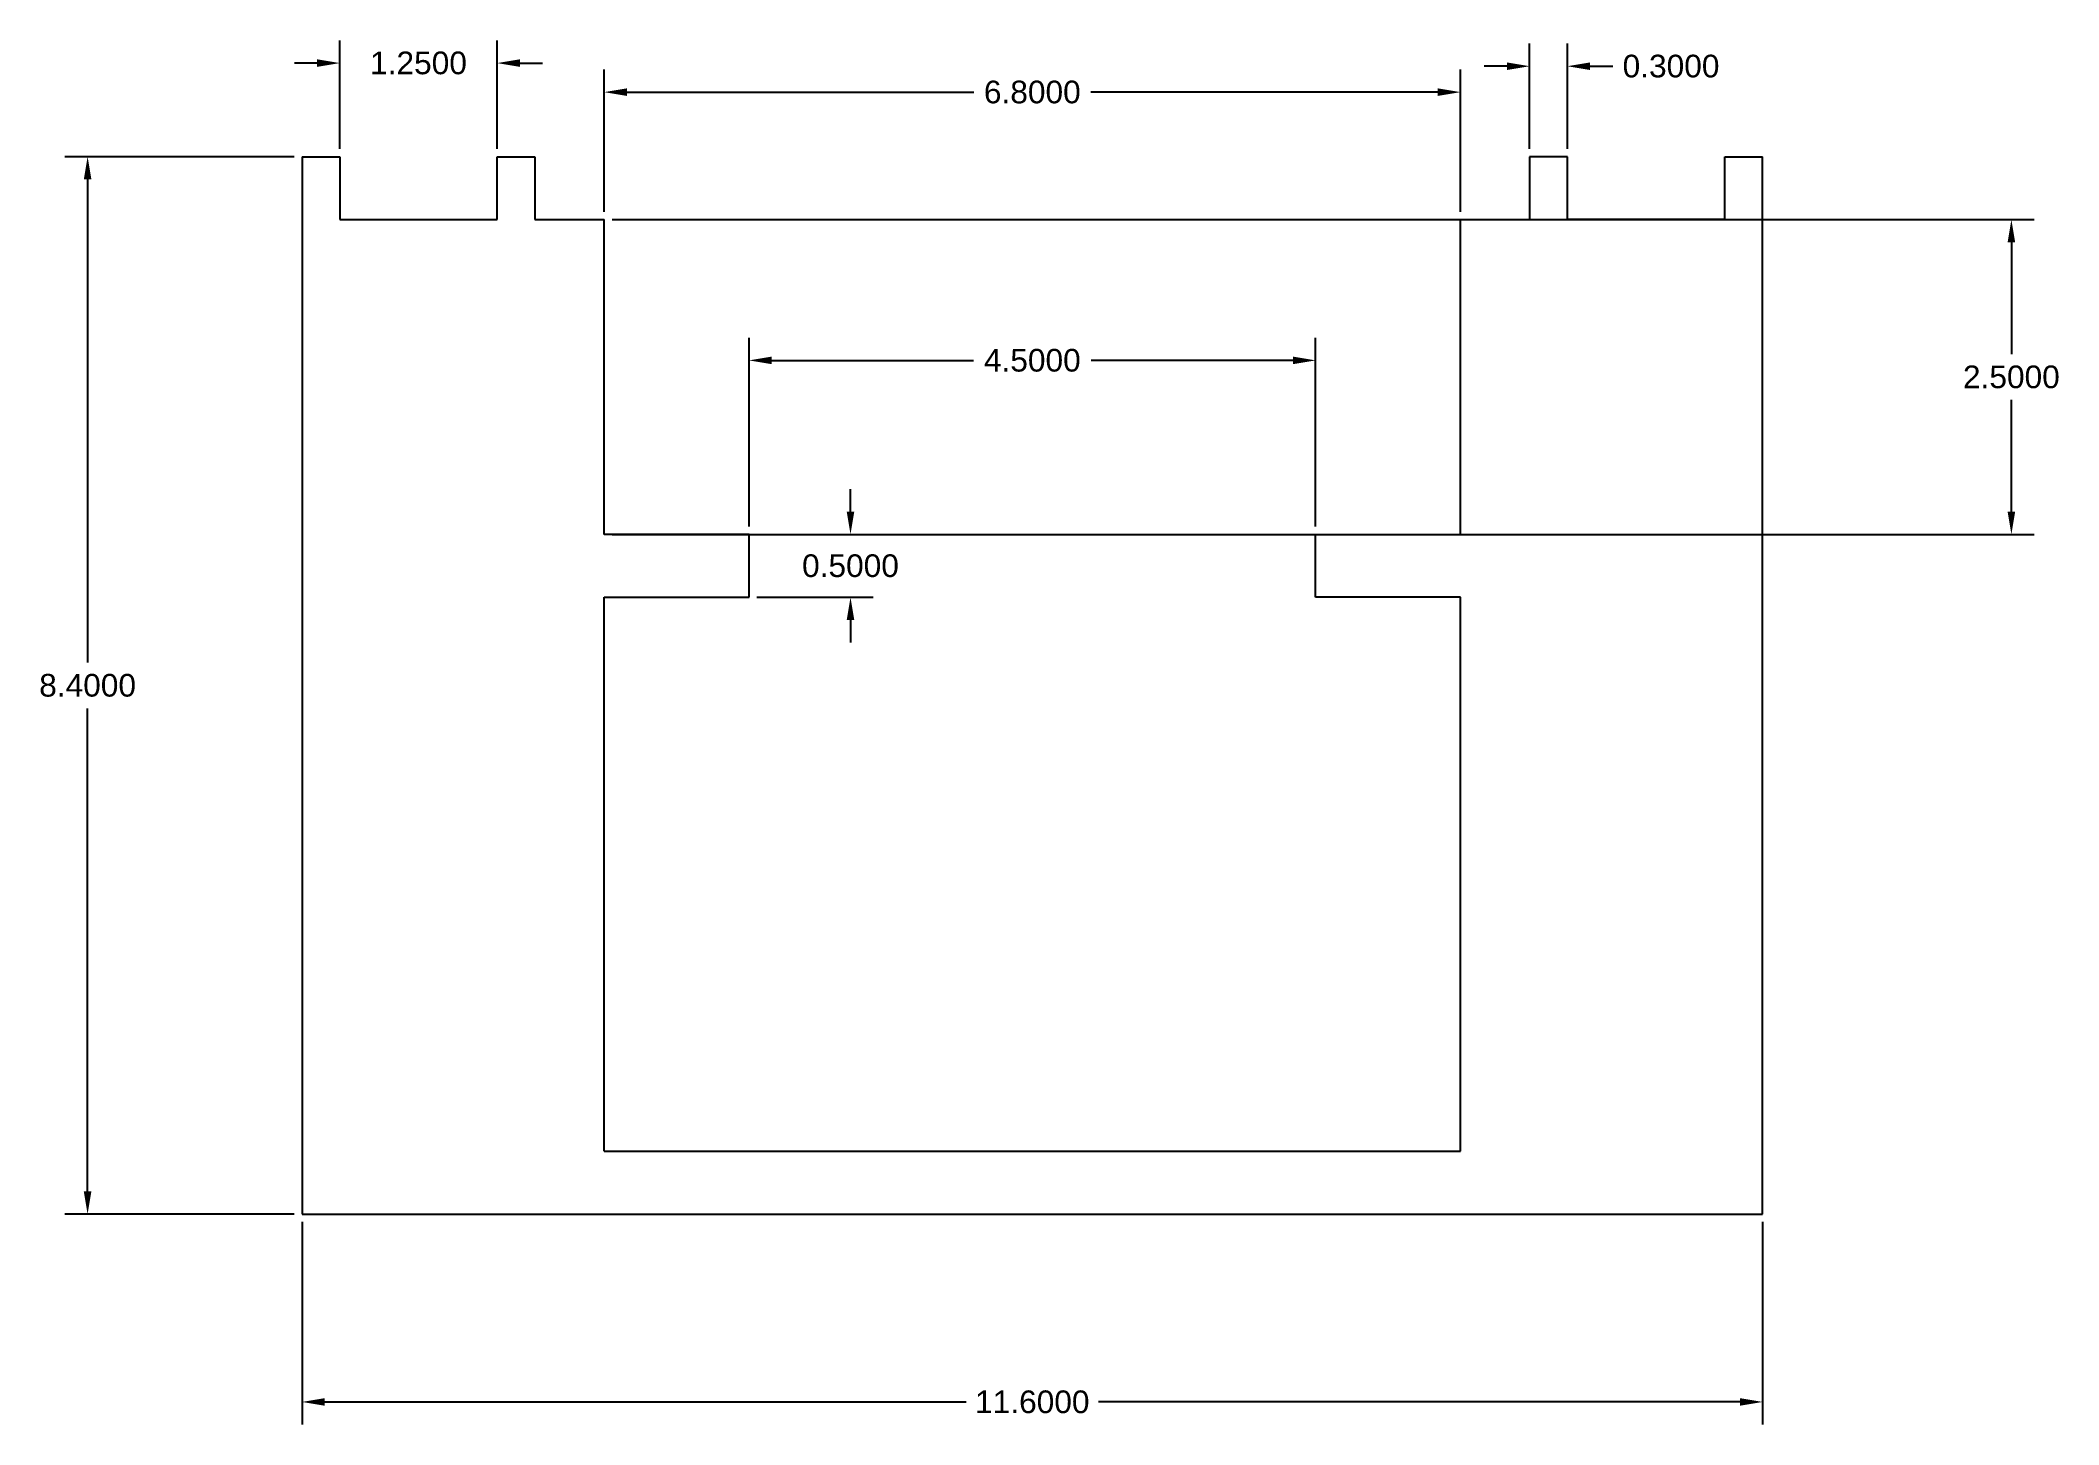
# Model space of a CAD drawing. Header units: inches. Extents: x 16.9 to 33, y 7.9 to 18.9.
import ezdxf

# ---------------------------------------------------------------- set-up
doc = ezdxf.new("R2010")
doc.units = ezdxf.units.IN
doc.header["$MEASUREMENT"] = 0
doc.styles.get("Standard").update_dxf_attribs({"font": 'arial.ttf'})
doc.dimstyles.get("Standard").update_dxf_attribs({"dimtxt": 0.18, "dimasz": 0.18, "dimexe": 0.18, "dimexo": 0.0625, "dimgap": 0.09, "dimtad": 0, "dimtih": 1, "dimtoh": 1, "dimdec": 4, "dimzin": 0, "dimdsep": 46, "dimtxsty": 'Standard', "dimcen": 0.09, "dimadec": 0, "dimazin": 0, "dimtfac": 1, "dimtdec": 4, "dimtofl": 0, "dimtmove": 0, "dimatfit": 3, "dimfxl": 1, "dimtolj": 1, "dimtzin": 0, "dimarcsym": 0})

# ---------------------------------------------------------------- blocks, each defined once
blk = doc.blocks.new('*D2')
at = {"layer": 'Defpoints', "color": 0, "lineweight": -2, "transparency": 16777216}
for p, q in [((18.938, 18.008), (17.117, 18.008)), ((17.297, 17.828), (17.297, 13.99)), ((17.297, 9.788), (17.297, 13.626)), ((18.938, 9.608), (17.117, 9.608))]:
    blk.add_line(p, q, dxfattribs=at)
at = {"layer": 'Defpoints', "color": 0, "transparency": 16777216}
for p in [(19, 18.008), (17.297, 9.608), (19, 9.608)]:
    blk.add_point(p, dxfattribs=at)
for points in [[(17.267, 17.828), (17.327, 17.828), (17.297, 18.008)], [(17.267, 9.788), (17.327, 9.788), (17.297, 9.608)]]:
    blk.add_solid(points, dxfattribs=at)
at = {"layer": 'Defpoints', "color": 0, "transparency": 16777216, "insert": (17.297, 13.808), "char_height": 0.18, "attachment_point": 5}
blk.add_mtext('\\A1;8.4000', dxfattribs=at)
blk = doc.blocks.new('*D3')
at = {"layer": 'Defpoints', "color": 0, "lineweight": -2, "transparency": 16777216}
for p, q in [((19, 9.546), (19, 7.936)), ((30.6, 9.546), (30.6, 7.936)), ((19.18, 8.116), (24.275, 8.116)), ((30.42, 8.116), (25.325, 8.116))]:
    blk.add_line(p, q, dxfattribs=at)
at = {"layer": 'Defpoints', "color": 0, "transparency": 16777216}
for p in [(19, 9.608), (30.6, 9.608), (30.6, 8.116)]:
    blk.add_point(p, dxfattribs=at)
for points in [[(19.18, 8.146), (19.18, 8.086), (19, 8.116)], [(30.42, 8.146), (30.42, 8.086), (30.6, 8.116)]]:
    blk.add_solid(points, dxfattribs=at)
at = {"layer": 'Defpoints', "color": 0, "transparency": 16777216, "insert": (24.8, 8.116), "char_height": 0.18, "attachment_point": 5}
blk.add_mtext('\\A1;11.6000', dxfattribs=at)
blk = doc.blocks.new('*D4')
at = {"layer": 'Defpoints', "color": 0, "lineweight": -2, "transparency": 16777216}
for p, q in [((21.4, 17.571), (21.4, 18.701)), ((28.2, 17.571), (28.2, 18.701)), ((21.58, 18.521), (24.336, 18.521)), ((28.02, 18.521), (25.264, 18.521))]:
    blk.add_line(p, q, dxfattribs=at)
at = {"layer": 'Defpoints', "color": 0, "transparency": 16777216}
for p in [(28.2, 18.521), (21.4, 17.508), (28.2, 17.508)]:
    blk.add_point(p, dxfattribs=at)
for points in [[(21.58, 18.551), (21.58, 18.491), (21.4, 18.521)], [(28.02, 18.551), (28.02, 18.491), (28.2, 18.521)]]:
    blk.add_solid(points, dxfattribs=at)
at = {"layer": 'Defpoints', "color": 0, "transparency": 16777216, "insert": (24.8, 18.521), "char_height": 0.18, "attachment_point": 5}
blk.add_mtext('\\A1;6.8000', dxfattribs=at)
blk = doc.blocks.new('*D5')
at = {"layer": 'Defpoints', "color": 0, "lineweight": -2, "transparency": 16777216}
for p, q in [((22.55, 15.071), (22.55, 16.57)), ((27.05, 15.071), (27.05, 16.57)), ((22.73, 16.39), (24.333, 16.39)), ((26.87, 16.39), (25.267, 16.39))]:
    blk.add_line(p, q, dxfattribs=at)
at = {"layer": 'Defpoints', "color": 0, "transparency": 16777216}
for p in [(27.05, 16.39), (22.55, 15.008), (27.05, 15.008)]:
    blk.add_point(p, dxfattribs=at)
for points in [[(22.73, 16.42), (22.73, 16.36), (22.55, 16.39)], [(26.87, 16.42), (26.87, 16.36), (27.05, 16.39)]]:
    blk.add_solid(points, dxfattribs=at)
at = {"layer": 'Defpoints', "color": 0, "transparency": 16777216, "insert": (24.8, 16.39), "char_height": 0.18, "attachment_point": 5}
blk.add_mtext('\\A1;4.5000', dxfattribs=at)
blk = doc.blocks.new('*D6')
at = {"layer": 'Defpoints', "color": 0, "lineweight": -2, "transparency": 16777216}
for p, q in [((19.3, 18.071), (19.3, 18.932)), ((20.55, 18.071), (20.55, 18.932)), ((19.12, 18.752), (18.94, 18.752)), ((20.73, 18.752), (20.91, 18.752))]:
    blk.add_line(p, q, dxfattribs=at)
at = {"layer": 'Defpoints', "color": 0, "transparency": 16777216}
for p in [(20.55, 18.752), (19.3, 18.008), (20.55, 18.008)]:
    blk.add_point(p, dxfattribs=at)
for points in [[(19.12, 18.782), (19.12, 18.722), (19.3, 18.752)], [(20.73, 18.782), (20.73, 18.722), (20.55, 18.752)]]:
    blk.add_solid(points, dxfattribs=at)
at = {"layer": 'Defpoints', "color": 0, "transparency": 16777216, "insert": (19.925, 18.752), "char_height": 0.18, "attachment_point": 5}
blk.add_mtext('\\A1;1.2500', dxfattribs=at)
blk = doc.blocks.new('*D7')
at = {"layer": 'Defpoints', "color": 0, "lineweight": -2, "transparency": 16777216}
for p, q in [((28.75, 18.071), (28.75, 18.907)), ((29.05, 18.071), (29.05, 18.907)), ((28.57, 18.727), (28.39, 18.727)), ((29.23, 18.727), (29.41, 18.727))]:
    blk.add_line(p, q, dxfattribs=at)
at = {"layer": 'Defpoints', "color": 0, "transparency": 16777216}
for p in [(29.05, 18.727), (28.75, 18.008), (29.05, 18.008)]:
    blk.add_point(p, dxfattribs=at)
for points in [[(28.57, 18.757), (28.57, 18.697), (28.75, 18.727)], [(29.23, 18.757), (29.23, 18.697), (29.05, 18.727)]]:
    blk.add_solid(points, dxfattribs=at)
at = {"layer": 'Defpoints', "color": 0, "transparency": 16777216, "insert": (29.873, 18.727), "char_height": 0.18, "attachment_point": 5}
blk.add_mtext('\\A1;0.3000', dxfattribs=at)
blk = doc.blocks.new('*D8')
at = {"layer": 'Defpoints', "color": 0, "lineweight": -2, "transparency": 16777216}
for p, q in [((23.356, 15.188), (23.356, 15.368)), ((22.613, 15.008), (23.536, 15.008)), ((22.613, 14.508), (23.536, 14.508)), ((23.356, 14.328), (23.356, 14.148))]:
    blk.add_line(p, q, dxfattribs=at)
at = {"layer": 'Defpoints', "color": 0, "transparency": 16777216}
for p in [(22.55, 15.008), (23.356, 15.008), (22.55, 14.508)]:
    blk.add_point(p, dxfattribs=at)
for points in [[(23.326, 15.188), (23.386, 15.188), (23.356, 15.008)], [(23.326, 14.328), (23.386, 14.328), (23.356, 14.508)]]:
    blk.add_solid(points, dxfattribs=at)
at = {"layer": 'Defpoints', "color": 0, "transparency": 16777216, "insert": (23.356, 14.758), "char_height": 0.18, "attachment_point": 5}
blk.add_mtext('\\A1;0.5000', dxfattribs=at)
blk = doc.blocks.new('*D9')
at = {"layer": 'Defpoints', "color": 0, "lineweight": -2, "transparency": 16777216}
for p, q in [((21.463, 17.508), (32.756, 17.508)), ((32.576, 17.328), (32.576, 16.44)), ((32.576, 15.188), (32.576, 16.076)), ((21.463, 15.008), (32.756, 15.008))]:
    blk.add_line(p, q, dxfattribs=at)
at = {"layer": 'Defpoints', "color": 0, "transparency": 16777216}
for p in [(21.4, 17.508), (32.576, 17.508), (21.4, 15.008)]:
    blk.add_point(p, dxfattribs=at)
for points in [[(32.546, 17.328), (32.606, 17.328), (32.576, 17.508)], [(32.546, 15.188), (32.606, 15.188), (32.576, 15.008)]]:
    blk.add_solid(points, dxfattribs=at)
at = {"layer": 'Defpoints', "color": 0, "transparency": 16777216, "insert": (32.576, 16.258), "char_height": 0.18, "attachment_point": 5}
blk.add_mtext('\\A1;2.5000', dxfattribs=at)

msp = doc.modelspace()

# ---------------------------------------------------------------- linework, layer by layer
for p, q in [((19.00009, 18.00805), (19.00009, 9.60805)), ((30.60009, 9.60805), (30.60009, 18.00805)), ((19.00009, 9.60805), (30.60009, 9.60805))]:
    msp.add_line(p, q)
at = {"layer": 'Defpoints'}
for p, q in [((19.00009, 18.00805), (19.30009, 18.00805)), ((19.30009, 18.00805), (19.30009, 17.50805)), ((20.55009, 17.50805), (20.55009, 18.00805)), ((20.55009, 18.00805), (20.85009, 18.00805)), ((20.85009, 18.00805), (20.85009, 17.50805)), ((29.05009, 18.00805), (28.75009, 18.00805)), ((28.75009, 18.00805), (28.75009, 17.50805)), ((29.05009, 17.50805), (29.05009, 18.00805)), ((30.30009, 17.50805), (30.30009, 18.00805)), ((30.30009, 18.00805), (30.60009, 18.00805)), ((19.30009, 17.50805), (20.55009, 17.50805)), ((20.85009, 17.50805), (21.40009, 17.50805)), ((21.40009, 15.00805), (21.40009, 17.50805)), ((28.20009, 15.00805), (28.20009, 17.50805)), ((28.20009, 17.50805), (28.75009, 17.50805)), ((30.30009, 17.50805), (29.05009, 17.50805)), ((22.55009, 15.00805), (21.40009, 15.00805)), ((22.55009, 14.50805), (22.55009, 15.00805)), ((27.05009, 14.50805), (27.05009, 15.00805)), ((27.05009, 15.00805), (28.20009, 15.00805)), ((21.40009, 10.10805), (21.40009, 14.50805)), ((21.40009, 14.50805), (22.55009, 14.50805)), ((28.20009, 14.50805), (27.05009, 14.50805)), ((28.20009, 10.10805), (28.20009, 14.50805)), ((21.40009, 10.10805), (28.20009, 10.10805))]:
    msp.add_line(p, q, dxfattribs=at)

# ---------------------------------------------------------------- dimensions: what is measured, and where the dimension line sits
for base, p1, p2, picture, middle in [((20.55009, 18.75238), (19.30009, 18.00805), (20.55009, 18.00805), '*D6', (19.92509, 18.75238)), ((29.05009, 18.72671), (28.75009, 18.00805), (29.05009, 18.00805), '*D7', (29.87341, 18.72671)), ((28.20009, 18.52132), (21.40009, 17.50805), (28.20009, 17.50805), '*D4', (24.80009, 18.52132)), ((27.05009, 16.39048), (22.55009, 15.00805), (27.05009, 15.00805), '*D5', (24.80009, 16.39048)), ((30.60009, 8.11577), (19.00009, 9.60805), (30.60009, 9.60805), '*D3', (24.80009, 8.11577))]:
    dim = msp.add_linear_dim(base=base, p1=p1, p2=p2, dimstyle='Standard', dxfattribs=at)
    dim.commit()
    dim.dimension.update_dxf_attribs({"geometry": picture, "text_midpoint": middle})
for base, p1, p2, picture, middle in [((17.29668, 9.60805), (19.00009, 18.00805), (19.00009, 9.60805), '*D2', (17.29668, 13.80805)), ((32.57648, 17.50805), (21.40009, 15.00805), (21.40009, 17.50805), '*D9', (32.57648, 16.25805)), ((23.35613, 15.00805), (22.55009, 14.50805), (22.55009, 15.00805), '*D8', (23.35613, 14.75805))]:
    dim = msp.add_linear_dim(base=base, p1=p1, p2=p2, angle=90, dimstyle='Standard', dxfattribs=at)
    dim.commit()
    dim.dimension.update_dxf_attribs({"geometry": picture, "text_midpoint": middle})

doc.saveas('drawing.dxf')
